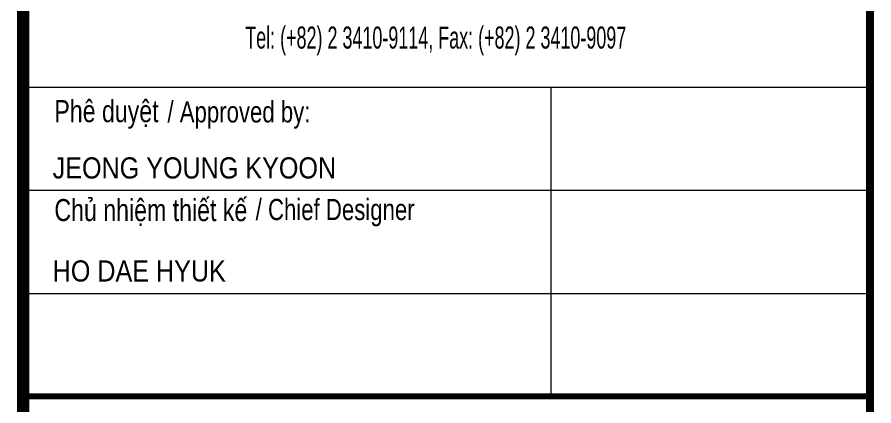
# Model space of a CAD drawing. Header units: millimetres. Extents: x -70 to 1, y -8 to 553.
# Drawn here: x -69.5 to 0.3, y 127.8 to 159.5 of the extents above; entities that cross this region are included whole.
import ezdxf
from ezdxf.enums import TextEntityAlignment as Align

# ---------------------------------------------------------------- set-up
doc = ezdxf.new("R2010")
doc.units = ezdxf.units.MM
doc.header["$MEASUREMENT"] = 0
doc.layers.add('Doul-form', color=8, linetype='Continuous', lineweight=13)
doc.layers.add('NDC-TEXT VN', color=7, linetype='Continuous', lineweight=18)
for name, color, linetype in [('form', 7, 'Continuous'), ('TABLE', 9, 'Continuous'), ('vn_text', 1, 'Continuous')]:
    doc.layers.add(name, color=color, linetype=linetype)
doc.styles.add('arial', font='arial.ttf')
doc.styles.add('form-A$0$Style-Arial', font='arial.ttf', dxfattribs={"width": 0.75})
doc.styles.add('Style-Arial', font='arial.ttf')

msp = doc.modelspace()

# ---------------------------------------------------------------- linework, layer by layer
at = {"layer": 'Doul-form', "lineweight": 40, "const_width": 0.65}
msp.add_lwpolyline([(0, -7.777), (-69, -7.777), (-69, 552), (0, 552)], close=True, dxfattribs=at)
at = {"layer": 'form', "lineweight": 15}
for p, q in [((-25.975, 128.548), (-25.975, 153.75)), ((-69, 145.349), (0, 145.349)), ((-69, 136.949), (0, 136.949))]:
    msp.add_line(p, q, dxfattribs=at)
msp.add_lwpolyline([(-69, 153.75), (0, 153.75)], dxfattribs=at)
at = {"layer": 'TABLE'}
for points, const_width in [([(-69, 552), (-69, -7.777)], 1), ([(-69, 128.548), (0, 128.548)], 0.5)]:
    msp.add_lwpolyline(points, dxfattribs=dict(at, const_width=const_width))

# ---------------------------------------------------------------- texts
at = {"layer": 'form', "color": 9, "style": 'form-A$0$Style-Arial', "width": 0.75}
for s, p in [('/ Approved by:', (-57.251, 151.744)), ('/ Chief Designer', (-50.06, 143.784))]:
    msp.add_text(s, height=1.725, dxfattribs=at).set_placement(p, align=Align.MIDDLE_LEFT)
at = {"layer": 'NDC-TEXT VN', "color": 2, "style": 'Style-Arial', "width": 0.85}
for s, p in [('JEONG YOUNG KYOON', (-66.603, 146.312)), ('HO DAE HYUK', (-66.603, 137.912))]:
    msp.add_text(s, height=1.725, dxfattribs=at).set_placement(p)
at = {"layer": 'TABLE', "style": 'arial', "width": 0.581562}
msp.add_text('Tel: (+82) 2 3410-9114, Fax: (+82) 2 3410-9097 ', height=1.8, dxfattribs=at).set_placement((-50.911, 156.903), (-19.449, 156.903), align=Align.FIT)
at = {"layer": 'vn_text', "style": 'arial', "width": 0.75}
for s, p in [('Phê duyệt', (-66.463, 150.903)), ('Chủ nhiệm thiết kế', (-66.463, 142.839))]:
    msp.add_text(s, height=1.8, dxfattribs=at).set_placement(p)

doc.saveas('drawing.dxf')
